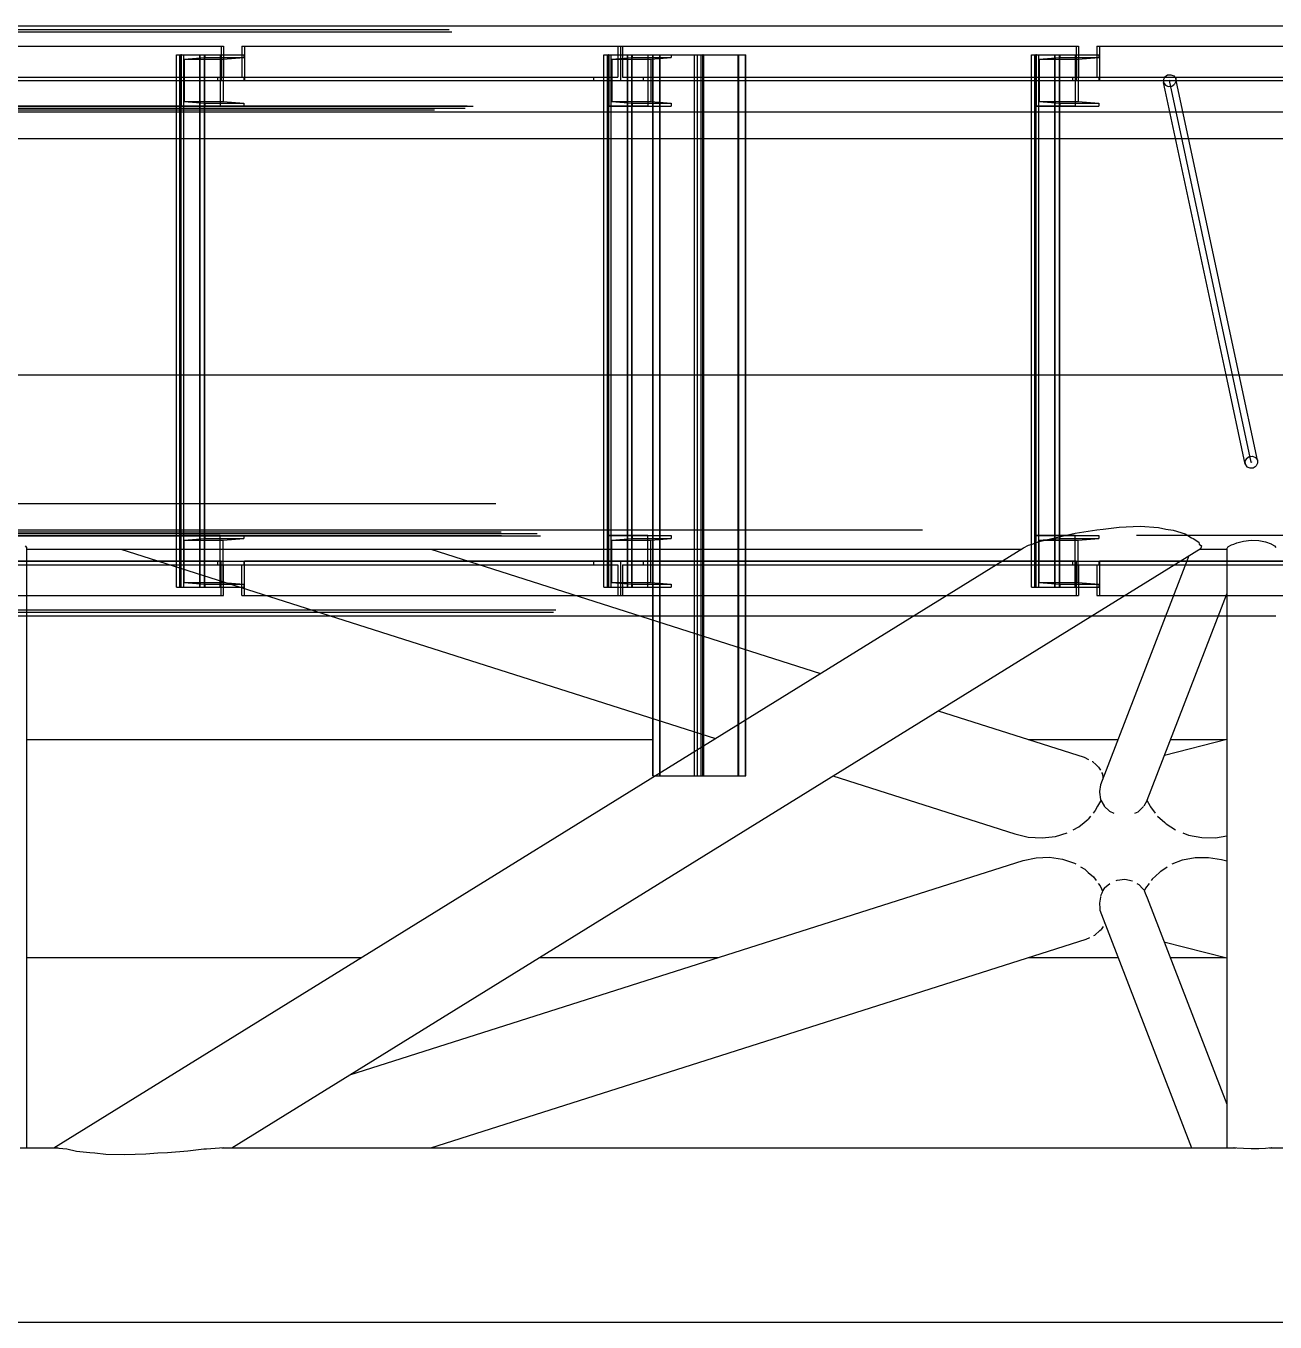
# Model space of a CAD drawing. Header units: millimetres. Extents: x 150209.93 to 150215.05, y 136675.65 to 136679.93.
# Drawn here: x 150213.732 to 150213.7902, y 136679.0849 to 136679.1453 of the extents above; entities that cross this region are included whole.
import ezdxf

# ---------------------------------------------------------------- set-up
doc = ezdxf.new("R2010")
doc.units = ezdxf.units.MM
doc.header["$LTSCALE"] = 0.25
for name, pattern in [('CENTER', [50.8, 31.75, -6.35, 6.35, -6.35]), ('XKITLINE00', [0]), ('XKITLINE02', [4, 2, -2]), ('XKITLINE03', [6, 3, -1, 1, -1])]:
    doc.linetypes.add(name, pattern=pattern)

# ---------------------------------------------------------------- blocks, each defined once
blk = doc.blocks.new('çatıı')
at = {"color": 116, "linetype": 'XKITLINE02', "true_color": 0x136734}
for p, q in [((23616.13, 17571.02), (24787.73, 17571.02)), ((23616.82, 17570.49), (24788.53, 17570.49)), ((23956.84, 17567.16), (24063.58, 17567.16)), ((24052.6, 17565.17), (24059.17, 17565.17)), ((24052.6, 17545.67), (24052.6, 17565.17)), ((24053.4, 17441.17), (24053.4, 17565.17)), ((24053.69, 17545.67), (24053.69, 17565.17)), ((24053.69, 17565.17), (24068.27, 17565.17)), ((24053.69, 17565.17), (24053.69, 17553.17)), ((24054.29, 17441.17), (24054.29, 17565.17)), ((24058.08, 17441.17), (24058.08, 17565.17)), ((24058.14, 17441.17), (24058.14, 17565.17)), ((24059.11, 17441.17), (24059.11, 17565.17)), ((24059.17, 17545.67), (24059.17, 17565.17)), ((24059.17, 17565.17), (24059.17, 17564.49)), ((24062.79, 17565.17), (24062.79, 17553.17)), ((24063.05, 17567.16), (24063.05, 17559.16)), ((24063.58, 17567.16), (24063.58, 17559.96)), ((24067.84, 17567.16), (24067.84, 17559.96)), ((24067.84, 17567.16), (24156.02, 17567.16)), ((24068.27, 17565.17), (24068.27, 17564.49)), ((24068.47, 17567.16), (24068.47, 17559.16)), ((24152.19, 17565.17), (24158.76, 17565.17)), ((24152.19, 17545.67), (24152.19, 17565.17)), ((24152.98, 17441.17), (24152.98, 17565.17)), ((24153.28, 17545.67), (24153.28, 17565.17)), ((24153.28, 17565.17), (24167.85, 17565.17)), ((24153.28, 17565.17), (24153.28, 17553.17)), ((24153.88, 17441.17), (24153.88, 17565.17)), ((24155.39, 17567.16), (24155.39, 17559.96)), ((24156.02, 17567.16), (24262.75, 17567.16)), ((24156.02, 17567.16), (24156.02, 17559.16)), ((24156.02, 17567.16), (24156.02, 17559.16)), ((24156.54, 17567.16), (24156.54, 17559.96)), ((24157.67, 17441.17), (24157.67, 17565.17)), ((24157.73, 17441.17), (24157.73, 17565.17)), ((24158.69, 17441.17), (24158.69, 17565.17)), ((24158.76, 17545.67), (24158.76, 17565.17)), ((24158.76, 17565.17), (24158.76, 17564.49)), ((24162.37, 17565.17), (24162.37, 17553.17)), ((24163.56, 17545.67), (24163.56, 17565.17)), ((24163.56, 17565.17), (24185.21, 17565.17)), ((24163.65, 17545.67), (24163.65, 17565.17)), ((24165.2, 17545.67), (24165.2, 17565.17)), ((24165.29, 17545.67), (24165.29, 17565.17)), ((24167.85, 17565.17), (24167.85, 17564.49)), ((24173.29, 17397.18), (24173.29, 17565.17)), ((24173.94, 17397.18), (24173.94, 17565.17)), ((24174.84, 17397.18), (24174.84, 17565.17)), ((24175.48, 17397.18), (24175.48, 17565.17)), ((24183.48, 17397.18), (24183.48, 17565.17)), ((24183.57, 17397.18), (24183.57, 17565.17)), ((24185.12, 17397.18), (24185.12, 17565.17)), ((24185.21, 17545.67), (24185.21, 17565.17)), ((24251.77, 17565.17), (24258.34, 17565.17)), ((24251.77, 17545.67), (24251.77, 17565.17)), ((24252.57, 17441.17), (24252.57, 17565.17)), ((24252.87, 17565.17), (24267.44, 17565.17)), ((24252.87, 17565.17), (24252.87, 17553.17)), ((24252.87, 17545.67), (24252.87, 17565.17)), ((24253.47, 17441.17), (24253.47, 17565.17)), ((24257.25, 17441.17), (24257.25, 17565.17)), ((24257.31, 17441.17), (24257.31, 17565.17)), ((24258.28, 17441.17), (24258.28, 17565.17)), ((24258.34, 17565.17), (24258.34, 17564.49)), ((24258.34, 17545.67), (24258.34, 17565.17)), ((24261.96, 17565.17), (24261.96, 17553.17)), ((24262.22, 17567.16), (24262.22, 17559.16)), ((24262.75, 17567.16), (24262.75, 17559.96)), ((24267.02, 17567.16), (24267.02, 17559.96)), ((24267.02, 17567.16), (24355.19, 17567.16)), ((24267.44, 17565.17), (24267.44, 17564.49)), ((24267.64, 17567.16), (24267.64, 17559.16)), ((24054.39, 17564.11), (24059.17, 17564.49)), ((24054.39, 17564.11), (24063.49, 17564.11)), ((24054.39, 17564.11), (24054.39, 17554.24)), ((24059.17, 17564.49), (24068.27, 17564.49)), ((24063.49, 17564.11), (24068.27, 17564.49)), ((24063.49, 17564.11), (24063.49, 17554.24)), ((24153.98, 17564.11), (24158.76, 17564.49)), ((24153.98, 17564.11), (24163.07, 17564.11)), ((24153.98, 17564.11), (24153.98, 17554.24)), ((24158.76, 17564.49), (24167.85, 17564.49)), ((24163.07, 17564.11), (24167.85, 17564.49)), ((24163.07, 17564.11), (24163.07, 17554.24)), ((24253.56, 17564.11), (24258.34, 17564.49)), ((24253.56, 17564.11), (24262.66, 17564.11)), ((24253.56, 17564.11), (24253.56, 17554.24)), ((24258.34, 17564.49), (24267.44, 17564.49)), ((24262.66, 17564.11), (24267.44, 17564.49)), ((24262.66, 17564.11), (24262.66, 17554.24)), ((23957.37, 17559.96), (24068.33, 17559.96)), ((23963.2, 17559.16), (24068.33, 17559.16)), ((23994.17, 17559.96), (24068.33, 17559.96)), ((24062.19, 17559.96), (24062.19, 17559.16)), ((24062.19, 17559.96), (24155.39, 17559.96)), ((24062.19, 17559.16), (24156.02, 17559.16)), ((24068.33, 17559.96), (24068.33, 17559.16)), ((24149.74, 17559.96), (24149.74, 17559.16)), ((24156.02, 17559.16), (24165.2, 17559.16)), ((24156.54, 17559.96), (24267.5, 17559.96)), ((24161.3, 17559.96), (24161.3, 17559.16)), ((24162.37, 17559.16), (24267.5, 17559.16)), ((24166.99, 17559.96), (24267.5, 17559.96)), ((24261.36, 17559.96), (24261.36, 17559.16)), ((24261.36, 17559.96), (24354.56, 17559.96)), ((24261.36, 17559.16), (24355.19, 17559.16)), ((24267.5, 17559.96), (24267.5, 17559.16)), ((24282.84, 17560.04), (24282.49, 17559.39)), ((24282.49, 17559.39), (24282.54, 17558.68)), ((24282.91, 17556.93), (24282.54, 17558.68)), ((24282.54, 17558.68), (24282.96, 17558.09)), ((24282.84, 17560.04), (24283.48, 17560.45)), ((24283.48, 17560.45), (24284.26, 17560.52)), ((24284.26, 17560.52), (24284.95, 17560.22)), ((24284.95, 17560.22), (24285.37, 17559.64)), ((24285.42, 17558.93), (24285.07, 17558.28)), ((24285.71, 17558.06), (24285.37, 17559.64)), ((24285.37, 17559.64), (24285.42, 17558.93)), ((24285.48, 17559.16), (24355.19, 17559.16)), ((24282.96, 17558.09), (24283.65, 17557.8)), ((24283.65, 17557.8), (24284.43, 17557.86)), ((24284.43, 17557.86), (24285.07, 17558.28)), ((23610.85, 17553.17), (24777.99, 17553.17)), ((23612.61, 17553.17), (24777.99, 17553.17)), ((23619.88, 17552.72), (24787.73, 17552.72)), ((23620.35, 17553.26), (24788.53, 17553.26)), ((24053.69, 17553.17), (24068.27, 17553.17)), ((24054.39, 17554.24), (24063.49, 17554.24)), ((24054.39, 17554.24), (24059.17, 17553.85)), ((24059.17, 17553.85), (24068.27, 17553.85)), ((24059.17, 17553.85), (24059.17, 17553.17)), ((24063.49, 17554.24), (24068.27, 17553.85)), ((24068.27, 17553.85), (24068.27, 17553.17)), ((24153.28, 17553.17), (24167.85, 17553.17)), ((24153.98, 17554.24), (24163.07, 17554.24)), ((24153.98, 17554.24), (24158.76, 17553.85)), ((24158.76, 17553.85), (24167.85, 17553.85)), ((24158.76, 17553.85), (24158.76, 17553.17)), ((24163.07, 17554.24), (24167.85, 17553.85)), ((24167.85, 17553.85), (24167.85, 17553.17)), ((24252.87, 17553.17), (24267.44, 17553.17)), ((24253.56, 17554.24), (24262.66, 17554.24)), ((24253.56, 17554.24), (24258.34, 17553.85)), ((24258.34, 17553.85), (24267.44, 17553.85)), ((24258.34, 17553.85), (24258.34, 17553.17)), ((24262.66, 17554.24), (24267.44, 17553.85)), ((24267.44, 17553.85), (24267.44, 17553.17)), ((23611.1, 17552.32), (24777.87, 17552.32)), ((23612.75, 17552.32), (24777.87, 17552.32)), ((23702.05, 17551.87), (24788.63, 17551.87)), ((24283.99, 17551.87), (24287.03, 17551.87)), ((24285.32, 17545.67), (24288.36, 17545.67)), ((24052.6, 17441.17), (24052.6, 17490.57)), ((24053.69, 17441.17), (24053.69, 17490.57)), ((24059.17, 17441.17), (24059.17, 17490.57)), ((24152.19, 17441.17), (24152.19, 17490.57)), ((24153.28, 17441.17), (24153.28, 17490.57)), ((24158.76, 17441.17), (24158.76, 17490.57)), ((24163.56, 17434.47), (24163.56, 17490.57)), ((24163.65, 17434.47), (24163.65, 17490.57)), ((24165.2, 17434.47), (24165.2, 17490.57)), ((24165.29, 17434.47), (24165.29, 17490.57)), ((24185.21, 17434.47), (24185.21, 17490.57)), ((24251.77, 17441.17), (24251.77, 17490.57)), ((24252.87, 17441.17), (24252.87, 17490.57)), ((24258.34, 17441.17), (24258.34, 17490.57)), ((24301.55, 17469.79), (24297.1, 17490.57)), ((24304.39, 17470.76), (24300.15, 17490.57)), ((24301.85, 17471.15), (24301.5, 17470.5)), ((24301.85, 17471.15), (24302.5, 17471.57)), ((24302.5, 17471.57), (24303.27, 17471.64)), ((24303.27, 17471.64), (24303.96, 17471.34)), ((24303.96, 17471.34), (24304.39, 17470.76)), ((24301.5, 17470.5), (24301.55, 17469.79)), ((24301.55, 17469.79), (24301.97, 17469.21)), ((24301.97, 17469.21), (24302.67, 17468.91)), ((24302.67, 17468.91), (24303.44, 17468.98)), ((24303.44, 17468.98), (24304.08, 17469.4)), ((24304.43, 17470.05), (24304.08, 17469.4)), ((24304.39, 17470.76), (24304.43, 17470.05)), ((23627.02, 17460.67), (24777.99, 17460.67)), ((23628.3, 17454.02), (24777.87, 17454.02)), ((23628.32, 17453.17), (24777.99, 17453.17)), ((23636.52, 17454.47), (24566.93, 17454.47)), ((23636.69, 17453.62), (24565.38, 17453.62)), ((23637.41, 17453.09), (24565.44, 17453.09)), ((23726.4, 17454.47), (24566.25, 17454.47)), ((24053.69, 17453.17), (24068.27, 17453.17)), ((24053.69, 17441.17), (24053.69, 17453.17)), ((24059.17, 17453.17), (24059.17, 17452.49)), ((24062.79, 17441.17), (24062.79, 17453.17)), ((24068.27, 17453.17), (24068.27, 17452.49)), ((24153.28, 17453.17), (24167.85, 17453.17)), ((24153.28, 17441.17), (24153.28, 17453.17)), ((24158.76, 17453.17), (24158.76, 17452.49)), ((24162.37, 17441.17), (24162.37, 17453.17)), ((24167.85, 17453.17), (24167.85, 17452.49)), ((24252.87, 17453.17), (24267.44, 17453.17)), ((24252.87, 17441.17), (24252.87, 17453.17)), ((24258.34, 17453.17), (24258.34, 17452.49)), ((24261.96, 17441.17), (24261.96, 17453.17)), ((24267.44, 17453.17), (24267.44, 17452.49)), ((24054.39, 17452.11), (24059.17, 17452.49)), ((24054.39, 17452.11), (24063.49, 17452.11)), ((24054.39, 17442.24), (24054.39, 17452.11)), ((24059.17, 17452.49), (24068.27, 17452.49)), ((24063.49, 17452.11), (24068.27, 17452.49)), ((24063.49, 17442.24), (24063.49, 17452.11)), ((24153.98, 17452.11), (24158.76, 17452.49)), ((24153.98, 17452.11), (24163.07, 17452.11)), ((24153.98, 17442.24), (24153.98, 17452.11)), ((24158.76, 17452.49), (24167.85, 17452.49)), ((24163.07, 17452.11), (24167.85, 17452.49)), ((24163.07, 17442.24), (24163.07, 17452.11)), ((24253.56, 17452.11), (24258.34, 17452.49)), ((24253.56, 17452.11), (24262.66, 17452.11)), ((24253.56, 17442.24), (24253.56, 17452.11)), ((24258.34, 17452.49), (24267.44, 17452.49)), ((24262.66, 17452.11), (24267.44, 17452.49)), ((24262.66, 17442.24), (24262.66, 17452.11)), ((23956.84, 17447.19), (24068.33, 17447.19)), ((24062.19, 17447.19), (24156.02, 17447.19)), ((24062.19, 17447.19), (24062.19, 17446.39)), ((24063.05, 17439.19), (24063.05, 17447.19)), ((24068.33, 17447.19), (24068.33, 17446.39)), ((24068.47, 17439.19), (24068.47, 17447.19)), ((24149.74, 17447.19), (24149.74, 17446.39)), ((24156.02, 17447.19), (24267.5, 17447.19)), ((24156.02, 17447.19), (24156.02, 17439.19)), ((24156.02, 17447.19), (24156.02, 17439.19)), ((24161.3, 17447.19), (24161.3, 17446.39)), ((24261.36, 17447.19), (24355.19, 17447.19)), ((24261.36, 17447.19), (24261.36, 17446.39)), ((24262.22, 17447.19), (24262.22, 17439.19)), ((24267.5, 17447.19), (24267.5, 17446.39)), ((24267.64, 17447.19), (24267.64, 17439.19)), ((23957.37, 17446.39), (24068.33, 17446.39)), ((24062.19, 17446.39), (24155.39, 17446.39)), ((24063.58, 17439.19), (24063.58, 17446.39)), ((24067.84, 17439.19), (24067.84, 17446.39)), ((24155.39, 17446.39), (24155.39, 17439.19)), ((24156.54, 17446.39), (24267.5, 17446.39)), ((24156.54, 17446.39), (24156.54, 17439.19)), ((24261.36, 17446.39), (24354.56, 17446.39)), ((24262.75, 17446.39), (24262.75, 17439.19)), ((24267.02, 17446.39), (24267.02, 17439.19)), ((24052.6, 17441.17), (24059.17, 17441.17)), ((24053.69, 17441.17), (24068.27, 17441.17)), ((24054.39, 17442.24), (24063.49, 17442.24)), ((24054.39, 17442.24), (24059.17, 17441.85)), ((24059.17, 17441.85), (24068.27, 17441.85)), ((24059.17, 17441.85), (24059.17, 17441.17)), ((24063.49, 17442.24), (24068.27, 17441.85)), ((24068.27, 17441.85), (24068.27, 17441.17)), ((24152.19, 17441.17), (24158.76, 17441.17)), ((24153.28, 17441.17), (24167.85, 17441.17)), ((24153.98, 17442.24), (24163.07, 17442.24)), ((24153.98, 17442.24), (24158.76, 17441.85)), ((24158.76, 17441.85), (24167.85, 17441.85)), ((24158.76, 17441.85), (24158.76, 17441.17)), ((24163.07, 17442.24), (24167.85, 17441.85)), ((24167.85, 17441.85), (24167.85, 17441.17)), ((24251.77, 17441.17), (24258.34, 17441.17)), ((24252.87, 17441.17), (24267.44, 17441.17)), ((24253.56, 17442.24), (24262.66, 17442.24)), ((24253.56, 17442.24), (24258.34, 17441.85)), ((24258.34, 17441.85), (24267.44, 17441.85)), ((24258.34, 17441.85), (24258.34, 17441.17)), ((24262.66, 17442.24), (24267.44, 17441.85)), ((24267.44, 17441.85), (24267.44, 17441.17)), ((23956.84, 17439.19), (24063.58, 17439.19)), ((24067.84, 17439.19), (24156.02, 17439.19)), ((24156.02, 17439.19), (24262.75, 17439.19)), ((24267.02, 17439.19), (24355.19, 17439.19)), ((23640.51, 17435.32), (24546.61, 17435.32)), ((23641.01, 17435.86), (24547.76, 17435.86)), ((23642.4, 17434.47), (24546.42, 17434.47)), ((24006.27, 17434.47), (24017.67, 17434.47)), ((24088.33, 17434.47), (24160.52, 17434.47)), ((24163.56, 17410.52), (24163.56, 17433.51)), ((24163.65, 17410.49), (24163.65, 17433.48)), ((24165.2, 17410), (24165.2, 17432.98)), ((24165.29, 17409.97), (24165.29, 17432.96)), ((24224.34, 17434.47), (24265.83, 17434.47)), ((24283.04, 17434.47), (24295.24, 17434.47)), ((24297.26, 17434.47), (24308.66, 17434.47)), ((24185.21, 17397.18), (24185.21, 17426.61)), ((24163.56, 17397.18), (24163.56, 17404.77)), ((24163.65, 17397.18), (24163.65, 17404.53)), ((24163.56, 17397.18), (24185.21, 17397.18)), ((24165.2, 17397.18), (24165.2, 17397.89)), ((24165.29, 17397.18), (24165.29, 17397.95))]:
    blk.add_line(p, q, dxfattribs=at)
at = {"color": 7, "linetype": 'XKITLINE00'}
for p, q in [((23616.61, 17571.87), (24788.63, 17571.87)), ((24297.1, 17490.57), (24282.91, 17556.93)), ((24300.15, 17490.57), (24285.71, 17558.06)), ((23996.06, 17551.87), (24283.99, 17551.87)), ((24287.03, 17551.87), (24574.98, 17551.87)), ((23997.39, 17545.67), (24285.32, 17545.67)), ((24052.6, 17490.57), (24052.6, 17545.67)), ((24053.69, 17490.57), (24053.69, 17545.67)), ((24059.17, 17490.57), (24059.17, 17545.67)), ((24152.19, 17490.57), (24152.19, 17545.67)), ((24153.28, 17490.57), (24153.28, 17545.67)), ((24158.76, 17490.57), (24158.76, 17545.67)), ((24163.56, 17490.57), (24163.56, 17545.67)), ((24163.65, 17490.57), (24163.65, 17545.67)), ((24165.2, 17490.57), (24165.2, 17545.67)), ((24165.29, 17490.57), (24165.29, 17545.67)), ((24185.21, 17490.57), (24185.21, 17545.67)), ((24251.77, 17490.57), (24251.77, 17545.67)), ((24252.87, 17490.57), (24252.87, 17545.67)), ((24258.34, 17490.57), (24258.34, 17545.67)), ((24288.36, 17545.67), (24576.3, 17545.67)), ((24017.67, 17434.47), (24088.33, 17434.47)), ((24160.52, 17434.47), (24224.34, 17434.47)), ((24163.56, 17433.51), (24163.56, 17434.47)), ((24163.65, 17433.48), (24163.65, 17434.47)), ((24165.2, 17432.98), (24165.2, 17434.47)), ((24165.29, 17432.96), (24165.29, 17434.47)), ((24185.21, 17426.61), (24185.21, 17434.47)), ((24265.83, 17434.47), (24283.04, 17434.47)), ((24295.24, 17434.47), (24297.26, 17434.47)), ((24163.56, 17404.77), (24163.56, 17410.52)), ((24163.65, 17404.53), (24163.65, 17410.49)), ((24165.2, 17397.89), (24165.2, 17410)), ((24165.29, 17397.95), (24165.29, 17409.97))]:
    blk.add_line(p, q, dxfattribs=at)
at = {"color": 1, "linetype": 'XKITLINE03'}
for p, q in [((24053.69, 17441.17), (24053.69, 17565.17)), ((24153.28, 17441.17), (24153.28, 17565.17)), ((24175.25, 17397.18), (24175.25, 17565.17)), ((24252.87, 17441.17), (24252.87, 17565.17)), ((23956.84, 17559.16), (24063.05, 17559.16)), ((24068.47, 17559.16), (24156.02, 17559.16)), ((24156.02, 17559.16), (24262.22, 17559.16)), ((24267.64, 17559.16), (24355.19, 17559.16)), ((24302.97, 17470.27), (24283.96, 17559.16)), ((23621.74, 17553.17), (24776.17, 17553.17)), ((24062.79, 17553.17), (24053.69, 17553.17)), ((24162.37, 17553.17), (24153.28, 17553.17)), ((24261.96, 17553.17), (24252.87, 17553.17)), ((24776.17, 17453.17), (23621.74, 17453.17)), ((24062.79, 17453.17), (24053.69, 17453.17)), ((24162.37, 17453.17), (24153.28, 17453.17)), ((24261.96, 17453.17), (24252.87, 17453.17)), ((24063.05, 17447.19), (23956.84, 17447.19)), ((24156.02, 17447.19), (24068.47, 17447.19)), ((24262.22, 17447.19), (24156.02, 17447.19)), ((24355.19, 17447.19), (24267.64, 17447.19))]:
    blk.add_line(p, q, dxfattribs=at)
at = {"color": 8, "linetype": 'XKITLINE00'}
for p, q in [((23551.69, 17490.57), (24815.88, 17490.57)), ((24257.18, 17452.65), (24261.95, 17453.74)), ((24261.95, 17453.74), (24266.98, 17454.54)), ((24266.98, 17454.54), (24268.45, 17454.68)), ((24268.45, 17454.68), (24272.22, 17455.15)), ((24272.22, 17455.15), (24277.12, 17455.35)), ((24277.12, 17455.35), (24281.33, 17455.07)), ((24281.33, 17455.07), (24283.1, 17454.68)), ((24283.1, 17454.68), (24284.8, 17454.43)), ((24284.8, 17454.43), (24287.57, 17453.58)), ((24287.57, 17453.58), (24289.03, 17452.65)), ((24017.39, 17450.81), (24017.67, 17450.36)), ((24017.67, 17450.36), (24017.67, 17310.57)), ((24017.67, 17449.97), (24249.4, 17449.97)), ((24024.04, 17310.57), (24249.9, 17450.28)), ((24039.64, 17449.97), (24178.13, 17405.89)), ((24065.53, 17310.57), (24291.27, 17450.21)), ((24111.83, 17449.97), (24202.65, 17421.06)), ((24249.9, 17450.28), (24251.06, 17450.91)), ((24251.06, 17450.91), (24251.9, 17451.15)), ((24251.9, 17451.15), (24253.6, 17451.76)), ((24253.6, 17451.76), (24257.18, 17452.65)), ((24289.03, 17452.65), (24289.41, 17452.52)), ((24289.41, 17452.52), (24290.72, 17451.6)), ((24290.72, 17451.6), (24290.83, 17451.15)), ((24290.83, 17451.15), (24291.34, 17450.81)), ((24290.89, 17449.97), (24297.26, 17449.97)), ((24291.34, 17450.81), (24291.23, 17450.23)), ((24291.23, 17450.23), (24291.27, 17450.21)), ((24297.26, 17450.19), (24297.34, 17450.23)), ((24297.26, 17450.19), (24297.26, 17310.57)), ((24297.54, 17450.56), (24297.34, 17450.23)), ((24297.54, 17450.56), (24298.35, 17450.99)), ((24298.35, 17450.99), (24298.91, 17451.14)), ((24298.91, 17451.14), (24299.61, 17451.47)), ((24299.61, 17451.47), (24301.2, 17451.89)), ((24301.2, 17451.89), (24302.96, 17452.08)), ((24302.96, 17452.08), (24304.72, 17452.03)), ((24304.72, 17452.03), (24306.31, 17451.74)), ((24306.31, 17451.74), (24307.57, 17451.24)), ((24307.57, 17451.24), (24307.69, 17451.14)), ((24307.69, 17451.14), (24308.38, 17450.81)), ((24308.38, 17450.81), (24308.66, 17450.36)), ((24288.43, 17448.46), (24267.84, 17395.1)), ((24297.26, 17439.69), (24278.65, 17391.48)), ((24230.05, 17412.34), (24264.02, 17401.53)), ((24017.67, 17405.67), (24163.56, 17405.67)), ((24250.98, 17405.67), (24271.92, 17405.67)), ((24282.73, 17402.04), (24297.26, 17405.76)), ((24284.13, 17405.67), (24296.94, 17405.67)), ((24264.02, 17401.53), (24265.07, 17401.03)), ((24265.95, 17400.61), (24266.01, 17400.58)), ((24266.01, 17400.58), (24266.86, 17399.73)), ((24266.86, 17399.73), (24267.41, 17399.26)), ((24267.41, 17399.26), (24267.82, 17398.49)), ((24205.52, 17397.17), (24247.92, 17383.67)), ((24268.09, 17397.99), (24268.3, 17397.59)), ((24268.3, 17397.59), (24268.36, 17396.93)), ((24268.36, 17396.93), (24268.43, 17396.63)), ((24267.84, 17395.1), (24267.63, 17393.56)), ((24267.63, 17393.56), (24267.64, 17393.44)), ((24267.64, 17393.44), (24267.85, 17391.71)), ((24267.13, 17390.16), (24266.63, 17389.1)), ((24267.82, 17391.28), (24267.13, 17390.16)), ((24267.89, 17391.5), (24267.82, 17391.28)), ((24267.85, 17391.71), (24267.93, 17391.52)), ((24267.93, 17391.52), (24268.68, 17390.21)), ((24268.68, 17390.21), (24268.73, 17390.16)), ((24268.73, 17390.16), (24269.95, 17388.98)), ((24276.63, 17388.85), (24277.87, 17390.03)), ((24278.62, 17391.42), (24277.95, 17390.16)), ((24278.65, 17391.48), (24278.62, 17391.42)), ((24278.66, 17391.5), (24279.43, 17390.16)), ((24279.43, 17390.16), (24279.49, 17390.02)), ((24279.49, 17390.02), (24280.62, 17388.48)), ((24264.01, 17386.37), (24264.94, 17387.08)), ((24265.55, 17387.8), (24264.94, 17387.08)), ((24266.63, 17389.1), (24266.12, 17388.48)), ((24269.95, 17388.98), (24270.94, 17388.48)), ((24275.84, 17388.48), (24276.63, 17388.85)), ((24281.15, 17387.8), (24282.82, 17386.37)), ((24247.92, 17383.67), (24251.03, 17382.94)), ((24257.37, 17383.1), (24260.09, 17383.92)), ((24261.49, 17384.63), (24262.82, 17385.34)), ((24262.82, 17385.34), (24264.01, 17386.37)), ((24282.82, 17386.37), (24283.14, 17386.04)), ((24283.14, 17386.04), (24285.34, 17384.62)), ((24287.03, 17383.92), (24288.35, 17383.41)), ((24288.35, 17383.41), (24291.44, 17382.83)), ((24251.03, 17382.94), (24254.24, 17382.75)), ((24254.24, 17382.75), (24257.37, 17383.1)), ((24291.44, 17382.83), (24294.64, 17382.79)), ((24294.64, 17382.79), (24297.26, 17383.21)), ((24092.99, 17327.56), (24249.83, 17377.49)), ((24249.83, 17377.49), (24252.86, 17378.14)), ((24252.86, 17378.14), (24255.97, 17378.26)), ((24255.97, 17378.26), (24258.99, 17377.83)), ((24258.99, 17377.83), (24261.78, 17376.88)), ((24284.58, 17376.7), (24286.93, 17377.63)), ((24286.93, 17377.63), (24289.91, 17378.2)), ((24289.91, 17378.2), (24293, 17378.22)), ((24293, 17378.22), (24296.04, 17377.71)), ((24296.04, 17377.71), (24297.26, 17377.4)), ((24261.78, 17376.88), (24262.08, 17376.7)), ((24263.23, 17376.03), (24264.18, 17375.46)), ((24264.18, 17375.46), (24265, 17374.68)), ((24265, 17374.68), (24266.21, 17373.67)), ((24279.86, 17373.15), (24281.56, 17374.67)), ((24281.89, 17375.02), (24281.56, 17374.67)), ((24281.89, 17375.02), (24283.41, 17376.03)), ((24266.21, 17373.67), (24266.85, 17372.82)), ((24267.34, 17372.16), (24267.76, 17371.6)), ((24267.76, 17371.6), (24268.06, 17370.86)), ((24268.77, 17371.1), (24270.03, 17372.16)), ((24271.48, 17372.82), (24271.77, 17372.94)), ((24271.77, 17372.94), (24273.54, 17373.12)), ((24273.54, 17373.12), (24275.27, 17372.76)), ((24276.32, 17372.16), (24276.78, 17371.91)), ((24276.78, 17371.91), (24277.73, 17370.86)), ((24279.16, 17372.16), (24278.35, 17371.03)), ((24279.86, 17373.15), (24279.62, 17372.82)), ((24267.85, 17368.98), (24267.59, 17367.53)), ((24267.93, 17369.4), (24267.88, 17369.13)), ((24268.14, 17369.88), (24267.93, 17369.4)), ((24268.06, 17370.86), (24268.33, 17370.37)), ((24268.37, 17370.48), (24268.14, 17369.88)), ((24268.62, 17370.86), (24268.37, 17370.48)), ((24268.77, 17371.1), (24268.62, 17370.86)), ((24277.73, 17370.86), (24277.93, 17370.65)), ((24278.01, 17370.47), (24278.25, 17369.9)), ((24278.29, 17370.86), (24278.03, 17370.38)), ((24278.25, 17369.9), (24278.72, 17368.79)), ((24278.35, 17371.03), (24278.29, 17370.86)), ((24278.72, 17368.79), (24278.74, 17368.6)), ((24278.72, 17368.79), (24297.26, 17320.76)), ((24267.59, 17367.53), (24267.62, 17367.23)), ((24267.62, 17367.23), (24267.66, 17366.63)), ((24267.66, 17366.51), (24267.7, 17365.9)), ((24267.7, 17365.9), (24289.06, 17310.57)), ((24268.89, 17362.83), (24268.76, 17362.62)), ((24264.5, 17359.18), (24265.4, 17359.58)), ((24266.31, 17359.99), (24266.56, 17360.1)), ((24266.56, 17360.1), (24267.72, 17361.15)), ((24267.72, 17361.15), (24268.01, 17361.39)), ((24268.46, 17362.13), (24268.01, 17361.39)), ((24111.83, 17310.57), (24264.5, 17359.18)), ((24282.6, 17358.54), (24297.26, 17354.79)), ((24017.67, 17354.87), (24095.66, 17354.87)), ((24137.15, 17354.87), (24178.79, 17354.87)), ((24250.98, 17354.87), (24271.96, 17354.87)), ((24284.02, 17354.87), (24296.94, 17354.87)), ((24016.21, 17310.57), (24024.93, 17310.57)), ((24024.35, 17310.57), (24024.73, 17310.62)), ((24024.73, 17310.62), (24025.23, 17310.5)), ((24025.23, 17310.5), (24027.08, 17310.31)), ((24027.08, 17310.31), (24029.3, 17309.82)), ((24029.3, 17309.82), (24032.44, 17309.45)), ((24032.44, 17309.45), (24033.6, 17309.39)), ((24033.6, 17309.39), (24036.14, 17309.11)), ((24036.14, 17309.11), (24040.52, 17308.99)), ((24040.52, 17308.99), (24045.44, 17309.15)), ((24045.44, 17309.15), (24048.24, 17309.39)), ((24048.24, 17309.39), (24050.52, 17309.5)), ((24050.52, 17309.5), (24055.27, 17309.89)), ((24055.27, 17309.89), (24058.95, 17310.31)), ((24058.95, 17310.31), (24059.56, 17310.34)), ((24059.56, 17310.34), (24062.66, 17310.53)), ((24062.66, 17310.53), (24063.67, 17310.62)), ((24063.14, 17310.57), (24299.41, 17310.57)), ((24063.67, 17310.62), (24064.06, 17310.57)), ((24298.38, 17310.57), (24298.91, 17310.62)), ((24298.89, 17310.57), (24299.16, 17310.6)), ((24298.91, 17310.62), (24299.61, 17310.56)), ((24299.61, 17310.56), (24301.2, 17310.47)), ((24301.2, 17310.47), (24302.96, 17310.43)), ((24302.96, 17310.43), (24304.72, 17310.44)), ((24304.72, 17310.44), (24306.31, 17310.5)), ((24306.31, 17310.5), (24307.57, 17310.6)), ((24307.21, 17310.57), (24543.78, 17310.57)), ((24307.57, 17310.6), (24307.69, 17310.62)), ((24307.69, 17310.62), (24308, 17310.57)), ((23551.69, 17269.97), (24815.87, 17269.97))]:
    blk.add_line(p, q, dxfattribs=at)
at = {"color": 8, "linetype": 'CENTER'}
blk.add_line((24815.87, 17290.27), (23430, 17290.27), dxfattribs=at)
at = {"color": 1, "linetype": 'XKITLINE00'}
for centre in [(24053.69, 17565.17), (24153.28, 17565.17), (24175.25, 17565.17), (24252.87, 17565.17), (24063.05, 17559.16), (24068.47, 17559.16), (24156.02, 17559.16), (24156.02, 17559.16), (24262.22, 17559.16), (24267.64, 17559.16), (24283.96, 17559.16), (24053.69, 17553.17), (24062.79, 17553.17), (24153.28, 17553.17), (24162.37, 17553.17), (24252.87, 17553.17), (24261.96, 17553.17), (24302.97, 17470.27), (24053.69, 17453.17), (24062.79, 17453.17), (24153.28, 17453.17), (24162.37, 17453.17), (24252.87, 17453.17), (24261.96, 17453.17), (24063.05, 17447.19), (24068.47, 17447.19), (24156.02, 17447.19), (24156.02, 17447.19), (24262.22, 17447.19), (24267.64, 17447.19), (24053.69, 17441.17), (24153.28, 17441.17), (24252.87, 17441.17), (24175.25, 17397.18)]:
    blk.add_circle(centre, 0.05, dxfattribs=at)

msp = doc.modelspace()

# ---------------------------------------------------------------- block references
at = {"xscale": 0.0002000170049888334, "yscale": 0.0002000170049888334, "zscale": 0.0002000170049888334}
msp.add_blockref('çatıı', (150208.928067, 136675.630592), dxfattribs=at)

doc.saveas('drawing.dxf')
